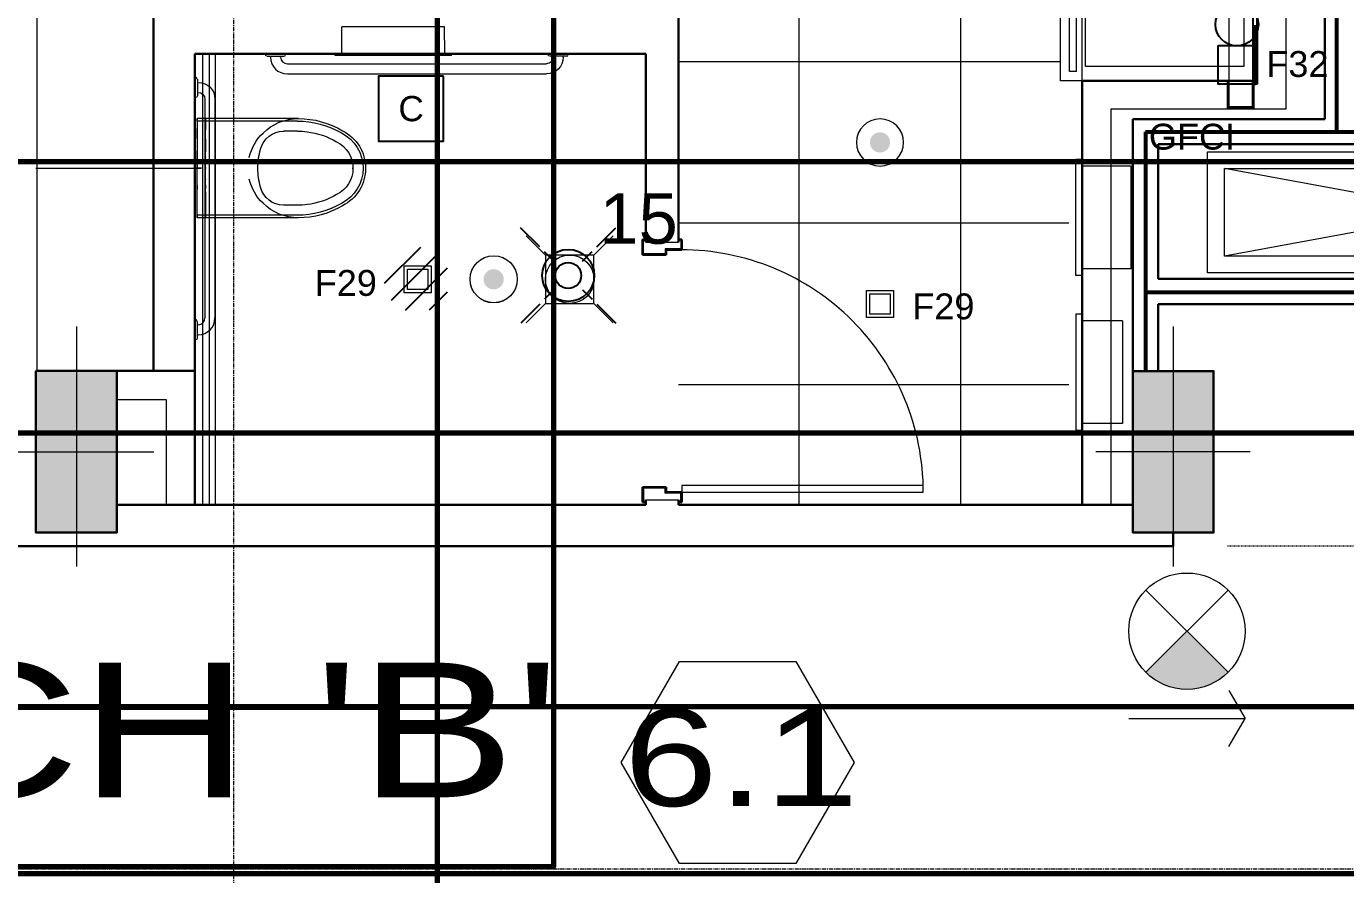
# Model space of a CAD drawing. Header units: inches. Extents: x -40190 to 0, y -3216 to 2257.
# Drawn here: x -28595.5 to -28399.5, y 666.3 to 792.3 of the extents above; entities that cross this region are included whole.
import ezdxf
from ezdxf.enums import TextEntityAlignment as Align

# ---------------------------------------------------------------- set-up
doc = ezdxf.new("R2010")
doc.units = ezdxf.units.IN
doc.header["$LTSCALE"] = 0.5
doc.header["$MEASUREMENT"] = 0
doc.linetypes.add('A113$0$CENTER', pattern=[2, 1.25, -0.25, 0.25, -0.25])
doc.linetypes.add('A113$0$HIDDEN2', pattern=[0.1875, 0.125, -0.0625])
for name, color, linetype in [('0 @ 48', 7, 'Continuous'), ('0 @ 96', 7, 'Continuous'), ('A113$0$A-ANNO-IDEN', 8, 'Continuous'), ('A113$0$A-ANNO-PATT-13-14', 8, 'Continuous'), ('A113$0$A-COLS-COLS13-14', 8, 'Continuous'), ('A113$0$A-DOOR', 8, 'Continuous'), ('A113$0$A-DOOR-FRAM', 8, 'Continuous'), ('A113$0$A-FLOR-OVHD', 8, 'A113$0$HIDDEN2'), ('A113$0$A-FLOR-PFIX', 8, 'Continuous'), ('A113$0$A-FLOR-SLAB', 8, 'Continuous'), ('A113$0$A-FLOR-SPCL', 8, 'Continuous'), ('A113$0$A-GRID-GRDP0-15', 8, 'Continuous'), ('A113$0$A-HVAC-RDFF', 8, 'Continuous'), ('A113$0$A-WALL-FIRE', 8, 'Continuous'), ('A113$0$A-WALL-FULL-INTR', 8, 'Continuous'), ('A113$0$Level 23', 8, 'Continuous'), ('A113$0$Level 25', 8, 'Continuous'), ('A113$0$Level 30', 8, 'Continuous'), ('A113$0$M-HVAC-Supp', 8, 'Continuous'), ('A613$0$A-ANNO-REVS-BULL', 8, 'Continuous'), ('A613$0$A-CLNG-AVDC', 8, 'Continuous'), ('A613$0$A-CLNG-LITE', 3, 'Continuous'), ('A613$0$A-CLNG-MECH-RTRN', 8, 'Continuous'), ('A613$0$A-CLNG-MECH-SUPP', 8, 'Continuous'), ('A613$0$A-CLNG-PATT', 8, 'Continuous'), ('A613$0$A-CLNG-SPNK', 8, 'Continuous'), ('A613$0$bc113 - Level 23', 8, 'Continuous'), ('A613$0$br613 - Level 36', 8, 'Continuous'), ('E-FIRE', 234, 'Continuous'), ('E-Lite', 53, 'Continuous'), ('E-Powr-Devc', 233, 'Continuous'), ('E-TEXT', 6, 'Continuous'), ('XREF', 7, 'Continuous')]:
    doc.layers.add(name, color=color, linetype=linetype)
doc.layers.add('E-Fire-Covr', color=240, linetype='Continuous', lineweight=70, plot=False)
doc.styles.add('A113$0$Arial', font='arial.ttf', dxfattribs={"height": 0.076839})
doc.styles.add('A613$0$style-Arial', font='arial.ttf')
doc.styles.add('M08', font='arial.ttf', dxfattribs={"height": 7.68})
doc.styles.add('MAMEP ANNO', font='arial.ttf', dxfattribs={"height": 0.101562})

# ---------------------------------------------------------------- blocks, each defined once
blk = doc.blocks.new('*U568')
at = {"layer": 'A113$0$A-FLOR-SPCL', "linetype": 'Continuous', "lineweight": 13}
for p, q in [((-1.81, 9.14), (-2.75, 9.14)), ((-2.75, -8.11), (-2.75, 9.14)), ((-1.81, -8.11), (-1.81, 9.14)), ((5.44, 8.14), (-1.81, 8.14)), ((-1.81, -8.11), (-2.75, -8.11))]:
    blk.add_line(p, q, dxfattribs=at)
blk = doc.blocks.new('*U567')
at = {"layer": 'A113$0$A-FLOR-SPCL', "linetype": 'Continuous', "lineweight": 13}
for q in [(3.53, 8.65), (-3.72, -6.6)]:
    blk.add_line((3.53, -6.6), q, dxfattribs=at)
blk.add_blockref('*U568', (-1.91, 0.51), dxfattribs=at)
blk = doc.blocks.new('A113$0$AFWALL_7')
at = {"layer": 'A113$0$A-FLOR-PFIX', "linetype": 'Continuous', "lineweight": 13}
for p, q in [((0, 7), (0, 7.38)), ((0, 7.38), (0, 5.92)), ((1.23, 7.38), (0, 7.38)), ((0, 7), (0, 0)), ((14.88, 7), (0, 7)), ((0, 5.64), (0, 5.92)), ((1.23, 3.52), (1.23, 7.38)), ((1.23, 7.38), (1.23, 5.73)), ((15.02, 7.38), (1.23, 7.38)), ((0, 5.1), (0, 5.64)), ((0, 4.4), (0, 5.1)), ((0, 4.4), (0, 3.11)), ((1.23, 5.48), (1.23, 5.73)), ((1.23, 4.99), (1.23, 5.48)), ((1.23, 4.35), (1.23, 4.99)), ((1.23, 4.35), (1.23, 3.07)), ((14.88, 5.5), (12.83, 5.5)), ((0, 3.11), (0, 2.92)), ((0, 2.92), (0, 2.74)), ((0, 2.74), (0, 2.59)), ((0, 1.85), (0, 2.59)), ((1.23, 3.28), (1.23, 3.52)), ((1.23, 2.6), (1.23, 3.28)), ((1.23, 3.07), (1.23, 2.84)), ((1.23, 2.84), (1.23, 2.63)), ((1.23, 2.63), (1.23, 2.45)), ((1.23, 1.62), (1.23, 2.6)), ((1.23, 1.75), (1.23, 2.45)), ((-0.64, 0), (0.57, 0)), ((0, 0.96), (0, 1.85)), ((0, 0), (0, 0.96)), ((0, -0.96), (0, 0)), ((0, -7), (0, 0)), ((0.64, 0), (0, 0)), ((1.23, 0.91), (1.23, 1.75)), ((1.23, 1.59), (1.23, 1.62)), ((1.23, 1.5), (1.23, 1.59)), ((1.23, 1.35), (1.23, 1.5)), ((1.23, 0.92), (1.23, 1.35)), ((1.23, 0.47), (1.23, 0.92)), ((1.23, 0), (1.23, 0.91)), ((1.23, 0), (1.23, 0.47)), ((1.23, -0.47), (1.23, 0)), ((1.29, 0), (1.23, 0)), ((1.23, -0.91), (1.23, 0)), ((7.67, 1.62), (7.66, 1.62)), ((7.66, 1.62), (7.71, 1.62)), ((7.76, 1.62), (7.67, 1.62)), ((8.95, 0), (8.94, 0)), ((8.94, 0), (9, 0)), ((9.05, 0), (8.95, 0)), ((9.14, 1.62), (9.21, 1.62)), ((22.99, 0), (23.05, 0)), ((23.05, 0), (23.09, 0)), ((23.12, 0), (23.13, 0)), ((0, -1.85), (0, -0.96)), ((0, -2.59), (0, -1.85)), ((1.23, -0.92), (1.23, -0.47)), ((1.23, -1.75), (1.23, -0.91)), ((1.23, -1.35), (1.23, -0.92)), ((1.23, -1.5), (1.23, -1.35)), ((1.23, -1.59), (1.23, -1.5)), ((1.23, -1.62), (1.23, -1.59)), ((1.23, -2.6), (1.23, -1.62)), ((1.23, -2.45), (1.23, -1.75)), ((9.14, -1.62), (9.21, -1.62)), ((23.09, 0), (23.12, 0)), ((0, -2.59), (0, -2.74)), ((0, -2.74), (0, -2.92)), ((0, -2.92), (0, -3.11)), ((0, -4.4), (0, -3.11)), ((1.23, -2.45), (1.23, -2.63)), ((1.23, -3.28), (1.23, -2.6)), ((1.23, -2.63), (1.23, -2.84)), ((1.23, -2.84), (1.23, -3.07)), ((1.23, -4.35), (1.23, -3.07)), ((1.23, -3.52), (1.23, -3.28)), ((1.23, -3.52), (1.23, -7.38)), ((0, -5.1), (0, -4.4)), ((0, -5.64), (0, -5.1)), ((0, -5.92), (0, -5.64)), ((1.23, -4.99), (1.23, -4.35)), ((1.23, -5.48), (1.23, -4.99)), ((1.23, -5.73), (1.23, -5.48)), ((1.23, -7.38), (1.23, -5.73)), ((14.88, -5.5), (12.83, -5.5)), ((0, -7.38), (0, -5.92)), ((0, -7), (0, -7.38)), ((14.88, -7), (0, -7)), ((1.23, -7.38), (0, -7.38)), ((15.02, -7.38), (1.23, -7.38))]:
    blk.add_line(p, q, dxfattribs=at)
at = {"layer": 'A113$0$A-FLOR-PFIX', "linetype": 'Continuous', "lineweight": 13, "extrusion": (0, 0, -1)}
for centre, radius, start, end in [((-15.04, -0.16), 7.54, 45.5539, 89.8573), ((-14.88, -6), 13, 89.9999, 120.1594), ((-14.88, -6), 13, 90, 120.1595), ((-14.95, -5.73), 13.11, 90.3147, 120.4286), ((-15.04, -0.16), 7.54, 13.7258, 45.5539), ((-12.81, 2), 3.5, 13.5658, 90.3559), ((-14.88, -6), 11.5, 90, 97.1455), ((-14.88, -6), 11.5, 97.1455, 120.3826), ((-18.75, 0), 4.38, 116.3429, 180), ((-18.75, 0), 5.88, 116.881, 180), ((-18.75, 0), 6.25, 116.9802, 180), ((-19, 0), 10, 360, 16.3854), ((-19, 0), 10, 343.6146, 360), ((-18.75, 0), 4.38, 180, 243.6571), ((-18.75, 0), 5.88, 180, 243.119), ((-18.75, 0), 6.25, 180, 243.0198), ((-15.04, 0.17), 7.54, 314.4461, 346.2742), ((-12.81, -2), 3.5, 269.6441, 346.4342), ((-14.88, 6), 11.5, 239.6174, 262.8545), ((-15.04, 0.17), 7.54, 270.1427, 314.4461), ((-14.88, 6), 13, 239.8405, 270), ((-14.88, 6), 13, 239.8406, 270.0001), ((-14.88, 6), 11.5, 262.8545, 270), ((-14.95, 5.73), 13.11, 239.5714, 269.6853)]:
    blk.add_arc(centre, radius, start, end, dxfattribs=at)
at = {"layer": 'A113$0$A-FLOR-PFIX', "linetype": 'Continuous', "lineweight": 13}
for p in [(0, 0), (1.23, 1.62), (1.23, 0), (1.23, -1.62)]:
    blk.add_point(p, dxfattribs=at)
blk = doc.blocks.new('*U576')
at = {"layer": 'A113$0$A-FLOR-SPCL', "linetype": 'Continuous', "lineweight": 13}
for p, q in [((-7.63, -0.5), (-7.63, 3.5)), ((7.62, 3.5), (-7.63, 3.5)), ((7.63, -0.5), (7.62, 3.5)), ((8.63, -0.5), (-8.63, -0.5)), ((-8.63, -0.75), (-8.63, -0.5)), ((8.63, -0.75), (-8.63, -0.75)), ((8.63, -0.75), (8.63, -0.5))]:
    blk.add_line(p, q, dxfattribs=at)
blk = doc.blocks.new('A113$0$GBPL02_4')
at = {"layer": 'A113$0$Level 30', "linetype": 'Continuous', "lineweight": 0}
for p, q in [((-1.5, -0.12), (-1.5, 0)), ((1.5, -0.12), (1.5, 0)), ((40.5, -0.12), (40.5, 0)), ((43.51, -0.12), (43.51, 0)), ((-1.25, -0.38), (1.25, -0.38)), ((-0.75, -0.5), (-0.75, -0.38)), ((0.75, -0.5), (0.75, -0.37)), ((1.75, -1.5), (40.25, -1.5)), ((43.25, -0.38), (40.75, -0.38)), ((41.26, -0.5), (41.25, -0.38)), ((42.75, -0.5), (42.75, -0.38)), ((1.75, -3), (40.25, -3))]:
    blk.add_line(p, q, dxfattribs=at)
at = {"layer": 'A113$0$Level 30', "linetype": 'Continuous', "lineweight": 0, "extrusion": (0, 0, -1)}
for centre, radius, start, end in [((1.25, -0.12), 0.25, 270, 360), ((-40.25, -0.5), 1, 180, 270), ((-40.25, -0.5), 2.5, 180, 270), ((-40.75, -0.12), 0.25, 270, 360)]:
    blk.add_arc(centre, radius, start, end, dxfattribs=at)
at = {"layer": 'A113$0$Level 30', "linetype": 'Continuous', "lineweight": 0}
for centre, radius, start, end in [((1.75, -0.5), 2.5, 180, 270), ((1.75, -0.5), 1, 180, 270), ((1.25, -0.12), 0.25, 270, 0), ((43.25, -0.12), 0.25, 270, 0)]:
    blk.add_arc(centre, radius, start, end, dxfattribs=at)
blk.add_point((0, 0), dxfattribs=at)
blk = doc.blocks.new('A113$0$GBPL01_2')
at = {"layer": 'A113$0$A-FLOR-SPCL', "linetype": 'Continuous', "lineweight": 0}
for p, q in [((0.12, 1.5), (0, 1.5)), ((0.38, 1.25), (0.38, -1.25)), ((0.5, 0.75), (0.38, 0.75)), ((0.12, -1.5), (0, -1.5)), ((0.5, -0.75), (0.38, -0.75)), ((1.5, -1.75), (1.5, -34.25)), ((3, -1.75), (3, -34.25)), ((0.12, -34.5), (0, -34.5)), ((0.38, -37.25), (0.38, -34.75)), ((0.5, -35.25), (0.38, -35.25)), ((0.5, -36.75), (0.38, -36.75)), ((0.13, -37.5), (0, -37.5))]:
    blk.add_line(p, q, dxfattribs=at)
for centre, radius, start, end in [((0.12, 1.25), 0.25, 0, 90), ((0.12, -34.75), 0.25, 0, 90), ((0.5, -34.25), 1, 270, 0), ((0.5, -34.25), 2.5, 270, 0)]:
    blk.add_arc(centre, radius, start, end, dxfattribs=at)
at = {"layer": 'A113$0$A-FLOR-SPCL', "linetype": 'Continuous', "lineweight": 0, "extrusion": (0, 0, -1)}
for centre, radius, start, end in [((-0.5, -1.75), 2.5, 90, 180), ((-0.12, -1.25), 0.25, 180, 270), ((-0.5, -1.75), 1, 90, 180), ((-0.12, -37.25), 0.25, 180, 270)]:
    blk.add_arc(centre, radius, start, end, dxfattribs=at)
at = {"layer": 'A113$0$A-FLOR-SPCL', "linetype": 'Continuous', "lineweight": 0}
blk.add_point((0, 0), dxfattribs=at)
blk = doc.blocks.new('A113$0$GBPL02_6')
at = {"layer": 'A113$0$A-FLOR-SPCL', "linetype": 'Continuous', "lineweight": 0}
for p, q in [((-1.5, -0.12), (-1.5, 0)), ((1.5, -0.12), (1.5, 0)), ((40.5, -0.12), (40.5, 0)), ((43.51, -0.12), (43.51, 0)), ((-1.25, -0.38), (1.25, -0.38)), ((-0.75, -0.5), (-0.75, -0.38)), ((0.75, -0.5), (0.75, -0.37)), ((1.75, -1.5), (40.25, -1.5)), ((43.25, -0.38), (40.75, -0.38)), ((41.26, -0.5), (41.25, -0.38)), ((42.75, -0.5), (42.75, -0.38)), ((1.75, -3), (40.25, -3))]:
    blk.add_line(p, q, dxfattribs=at)
at = {"layer": 'A113$0$A-FLOR-SPCL', "linetype": 'Continuous', "lineweight": 0, "extrusion": (0, 0, -1)}
for centre, radius, start, end in [((1.25, -0.12), 0.25, 270, 360), ((-40.25, -0.5), 1, 180, 270), ((-40.25, -0.5), 2.5, 180, 270), ((-40.75, -0.12), 0.25, 270, 360)]:
    blk.add_arc(centre, radius, start, end, dxfattribs=at)
at = {"layer": 'A113$0$A-FLOR-SPCL', "linetype": 'Continuous', "lineweight": 0}
for centre, radius, start, end in [((1.75, -0.5), 2.5, 180, 270), ((1.75, -0.5), 1, 180, 270), ((1.25, -0.12), 0.25, 270, 0), ((43.25, -0.12), 0.25, 270, 0)]:
    blk.add_arc(centre, radius, start, end, dxfattribs=at)
blk.add_point((0, 0), dxfattribs=at)
blk = doc.blocks.new('*U611')
at = {"layer": 'A113$0$A-FLOR-SPCL', "linetype": 'Continuous', "lineweight": 13}
for p, q in [((-1.81, 8.11), (-2.75, 8.11)), ((-2.75, 8.11), (-2.75, -9.14)), ((-1.81, 8.11), (-1.81, -9.14)), ((-1.81, -9.14), (-2.75, -9.14)), ((4.19, -8.14), (-1.81, -8.14))]:
    blk.add_line(p, q, dxfattribs=at)
blk = doc.blocks.new('*U610')
at = {"layer": 'A113$0$A-FLOR-SPCL', "linetype": 'Continuous', "lineweight": 13}
for q in [(-3.72, 6.6), (2.28, -8.65)]:
    blk.add_line((2.28, 6.6), q, dxfattribs=at)
blk.add_blockref('*U611', (-1.91, -0.51), dxfattribs=at)
blk = doc.blocks.new('A113')
at = {"layer": 'A113$0$A-ANNO-PATT-13-14', "lineweight": 30, "extrusion": (0, 0, -1)}
for points in [[(21810.3764, 717.1001, 4909.5523), (21798.3764, 717.1001, 4909.5523), (21810.3764, 741.1001, 4909.5523), (21798.3764, 741.1001, 4909.5523)], [(21647.3765, 717.095, 4909.5523), (21635.3765, 717.095, 4909.5523), (21647.3765, 741.095, 4909.5523), (21635.3765, 741.095, 4909.5523)]]:
    blk.add_solid(points, dxfattribs=at)
at = {"layer": 'A113$0$A-COLS-COLS13-14', "lineweight": 13}
for p, q in [((-21804.3764, 747.7277, -4909.5523), (-21804.3764, 712.0547, -4909.5523)), ((-21641.3765, 747.7277, -4909.5523), (-21641.3765, 712.0547, -4909.5523)), ((-21815.8307, 729.095, -4909.5523), (-21792.8737, 729.095, -4909.5523)), ((-21629.9307, 729.095, -4909.5523), (-21652.8876, 729.095, -4909.5523))]:
    blk.add_line(p, q, dxfattribs=at)
at = {"layer": 'A113$0$A-COLS-COLS13-14', "lineweight": 30}
for points in [[(-21810.3764, 741.1001, -4909.5523), (-21798.3764, 741.1001, -4909.5523), (-21798.3764, 717.1001, -4909.5523), (-21810.3764, 717.1001, -4909.5523)], [(-21647.3765, 741.095, -4909.5523), (-21635.3765, 741.095, -4909.5523), (-21635.3765, 717.095, -4909.5523), (-21647.3765, 717.095, -4909.5523)]]:
    blk.add_3dface(points, dxfattribs=at)
at = {"layer": 'A113$0$A-DOOR', "lineweight": 13}
for p, q in [((-21678.5328, 724.1002, 1992.7541), (-21714.3993, 724.1002, 1992.7541)), ((-21714.3993, 724.1002, 1992.7541), (-21714.3993, 723.1012, 1992.7541)), ((-21678.5198, 723.166, 1992.7541), (-21678.5198, 724.1002, 1992.7541)), ((-21714.3993, 723.1012, 1992.7541), (-21678.5198, 723.1012, 1992.7541))]:
    blk.add_line(p, q, dxfattribs=at)
blk.add_arc((-21714.4899, 723.1337, 1992.7541), 35.9701, 359.948152, 1.539644, dxfattribs=at)
at = {"layer": 'A113$0$A-DOOR-FRAM', "lineweight": 30}
for p, q in [((-21720.2506, 758.3638, 1992.7541), (-21720.2506, 760.6153, 1992.7541)), ((-21720.2506, 760.6153, 1992.7541), (-21719.8756, 760.6153, 1992.7541)), ((-21714.3993, 759.1143, 1992.7541), (-21716.7511, 759.1143, 1992.7541)), ((-21716.7511, 759.1143, 1992.7541), (-21716.7511, 758.3638, 1992.7541)), ((-21714.3993, 760.6153, 1992.7541), (-21714.7743, 760.6153, 1992.7541)), ((-21714.3993, 760.6153, 1992.7541), (-21714.3993, 759.1143, 1992.7541)), ((-21716.7511, 758.3638, 1992.7541), (-21720.2506, 758.3638, 1992.7541)), ((-21720.2506, 723.8517, 1992.7541), (-21720.2506, 721.6002, 1992.7541)), ((-21716.7511, 723.8517, 1992.7541), (-21720.2506, 723.8517, 1992.7541)), ((-21716.7511, 723.1012, 1992.7541), (-21716.7511, 723.8517, 1992.7541)), ((-21720.2506, 721.6002, 1992.7541), (-21719.8756, 721.6002, 1992.7541)), ((-21714.3993, 723.1012, 1992.7541), (-21716.7511, 723.1012, 1992.7541)), ((-21714.3993, 721.6002, 1992.7541), (-21714.7743, 721.6002, 1992.7541)), ((-21714.3993, 721.6002, 1992.7541), (-21714.3993, 723.1012, 1992.7541))]:
    blk.add_line(p, q, dxfattribs=at)
at = {"layer": 'A113$0$A-DOOR-FRAM', "lineweight": 13}
for p, q in [((-21720.1005, 758.5139, 1992.7541), (-21720.1005, 760.4652, 1992.7541)), ((-21720.1005, 760.4652, 1992.7541), (-21719.8756, 760.4652, 1992.7541)), ((-21719.8756, 760.4652, 1992.7541), (-21719.8756, 760.6153, 1992.7541)), ((-21714.5493, 759.2644, 1992.7541), (-21716.9012, 759.2644, 1992.7541)), ((-21716.9012, 759.2644, 1992.7541), (-21716.9012, 758.5139, 1992.7541)), ((-21714.7743, 760.6153, 1992.7541), (-21714.7743, 760.4652, 1992.7541)), ((-21714.5493, 760.4652, 1992.7541), (-21714.7743, 760.4652, 1992.7541)), ((-21714.5493, 760.4652, 1992.7541), (-21714.5493, 759.2644, 1992.7541)), ((-21716.9012, 758.5139, 1992.7541), (-21720.1005, 758.5139, 1992.7541)), ((-21716.9012, 723.7016, 1992.7541), (-21720.1005, 723.7016, 1992.7541)), ((-21720.1005, 723.7016, 1992.7541), (-21720.1005, 721.7503, 1992.7541)), ((-21716.9012, 722.9511, 1992.7541), (-21716.9012, 723.7016, 1992.7541)), ((-21720.1005, 721.7503, 1992.7541), (-21719.8756, 721.7503, 1992.7541)), ((-21719.8756, 721.7503, 1992.7541), (-21719.8756, 721.6002, 1992.7541)), ((-21714.5494, 722.9511, 1992.7541), (-21716.9012, 722.9511, 1992.7541)), ((-21714.7743, 721.6002, 1992.7541), (-21714.7743, 721.7503, 1992.7541)), ((-21714.5494, 721.7503, 1992.7541), (-21714.7743, 721.7503, 1992.7541)), ((-21714.5494, 721.7503, 1992.7541), (-21714.5494, 722.9511, 1992.7541))]:
    blk.add_line(p, q, dxfattribs=at)
at = {"layer": 'A113$0$A-FLOR-OVHD', "lineweight": 13}
blk.add_line((-21515.6076, 715.1001, 1992.7541), (-21633.3765, 715.1001, 1992.7541), dxfattribs=at)
at = {"layer": 'A113$0$A-FLOR-PFIX', "lineweight": 0}
blk.add_line((-21810.4073, 771.2252, 1992.7541), (-21786.7736, 771.2252, 1992.7541), dxfattribs=at)
at = {"layer": 'A113$0$A-FLOR-SLAB', "lineweight": 0}
blk.add_3dface([(-21636.2736, 773.6574, 1992.7541), (-21560.2736, 773.6574, 1992.7541), (-21560.2736, 755.6574, 1992.7541), (-21636.2736, 755.6574, 1992.7541)], dxfattribs=at)
at = {"layer": 'A113$0$A-GRID-GRDP0-15', "linetype": 'A113$0$CENTER', "lineweight": 0}
for p, q in [((-21781.0236, 2113.2362), (-21781.0236, -676.9042)), ((-23884.5631, 667.1574), (-20368.7317, 667.1574))]:
    blk.add_line(p, q, dxfattribs=at)
at = {"layer": 'A113$0$A-HVAC-RDFF', "lineweight": 0}
for p, q in [((-21562.7736, 758.1574, 1992.7541), (-21633.7736, 771.1574, 1992.7541)), ((-21562.7736, 771.1574, 1992.7541), (-21633.7736, 758.1574, 1992.7541))]:
    blk.add_line(p, q, dxfattribs=at)
at = {"layer": 'A113$0$A-WALL-FIRE', "lineweight": 53}
for p, q in [((-21617.1172, 862.6493, 1992.7541), (-21617.1171, 776.6493, 1992.7541)), ((-21645.4998, 776.6493, 1992.7541), (-21645.5015, 741.0949, 1992.7541)), ((-21645.4998, 776.6493, 1992.7541), (-21537.3568, 776.6493, 1992.7541)), ((-21537.3568, 752.7746, 1992.7541), (-21645.5009, 752.7746, 1992.7541))]:
    blk.add_line(p, q, dxfattribs=at)
at = {"layer": 'A113$0$A-WALL-FULL-INTR', "lineweight": 30}
for p, q in [((-21618.8665, 936.2811, 1992.7541), (-21618.8665, 778.5243, 1992.7541)), ((-21792.8986, 914.2191, 1992.7541), (-21792.8985, 741.1001, 1992.7541)), ((-21628.8985, 892.6773, 1992.7541), (-21628.8987, 783.7729, 1992.7541)), ((-21714.8986, 760.2403, 1992.7541), (-21714.8992, 793.85, 1992.7541)), ((-21786.7741, 788.225, 1992.7541), (-21719.7736, 788.225, 1992.7541)), ((-21786.7736, 788.2252, 1992.7541), (-21786.7735, 721.2252, 1992.7541)), ((-21719.7736, 760.3399, 1992.7541), (-21719.7736, 788.2252, 1992.7541)), ((-21719.7736, 760.2403, 1992.7541), (-21719.7736, 788.2252, 1992.7541)), ((-21654.8984, 784.2251, 1992.7541), (-21654.8983, 721.2251, 1992.7541)), ((-21654.8984, 784.2251, 1992.7541), (-21629.4835, 784.2251, 1992.7541)), ((-21647.3747, 778.5243, 1992.7541), (-21647.3765, 741.095, 1992.7541)), ((-21647.3747, 778.5243, 1992.7541), (-21618.8665, 778.5243, 1992.7541)), ((-21643.6249, 774.7743, 1992.7541), (-21643.6258, 754.7746, 1992.7541)), ((-21643.6249, 774.7743, 1992.7541), (-21559.1068, 774.7743, 1992.7541)), ((-21559.1077, 754.7746, 1992.7541), (-21643.6258, 754.7746, 1992.7541)), ((-21643.626, 751.0248, 1992.7541), (-21643.6265, 741.0948, 1992.7541)), ((-21643.626, 751.0248, 1992.7541), (-21494.2629, 751.0245, 1992.7541)), ((-21798.3764, 741.1001, 1992.7541), (-21786.7735, 741.1001, 1992.7541)), ((-21719.7736, 721.2252, 1992.7541), (-21719.7736, 721.9752, 1992.7541)), ((-21719.7736, 721.2252, 1992.7541), (-21719.7736, 721.8755, 1992.7541)), ((-21714.8986, 721.2251, 1992.7541), (-21714.8986, 721.9752, 1992.7541)), ((-21714.8986, 721.2252, 1992.7541), (-21714.8986, 721.8755, 1992.7541)), ((-21798.3764, 721.2251, 1992.7541), (-21719.7736, 721.2252, 1992.7541)), ((-21721.0039, 721.2251, 1992.7541), (-21719.7736, 721.2251, 1992.7541)), ((-21714.8986, 721.2251, 1992.7541), (-21647.3765, 721.2251, 1992.7541)), ((-21641.3765, 715.1001, 1992.7541), (-21641.3765, 717.095, 1992.7541)), ((-21890.9929, 715.1001, 1992.7541), (-21641.3765, 715.1001, 1992.7541)), ((-21798.3764, 715.1001, 1992.7541), (-21823.3683, 715.1001, 1992.7541))]:
    blk.add_line(p, q, dxfattribs=at)
at = {"layer": 'A113$0$A-WALL-FULL-INTR', "lineweight": 0}
for p, q in [((-21810.2654, 832.85, 1992.7541), (-21810.2629, 741.1001, 1992.7541)), ((-21719.7736, 760.2403, 1992.7541), (-21714.8986, 760.2403, 1992.7541)), ((-21719.7736, 721.9752, 1992.7541), (-21714.8986, 721.9752, 1992.7541))]:
    blk.add_line(p, q, dxfattribs=at)
at = {"layer": 'A113$0$A-WALL-FULL-INTR', "lineweight": 0, "elevation": 1992.7541, "flags": 128}
for points in [[(-21624.6487, 936.2811), (-21624.6487, 925.7813), (-21650.6486, 925.7813), (-21650.6485, 896.4751), (-21624.6485, 896.4751), (-21624.6486, 779.9751), (-21650.6484, 779.9751), (-21650.6483, 721.2251)], [(-21798.3764, 736.8501), (-21791.0235, 736.8501), (-21791.0235, 721.2252)]]:
    blk.add_lwpolyline(points, dxfattribs=at)
at = {"layer": 'A113$0$Level 23', "lineweight": 40}
for p, q in [((-21629.0853, 792.259, 173.7684), (-21629.3978, 792.259, 173.7684)), ((-21629.3978, 792.259, 173.7684), (-21629.3978, 783.7729, 173.7684)), ((-21629.0853, 783.7729, 173.7684), (-21629.0853, 792.259, 173.7684)), ((-21629.3978, 783.7729, 173.7684), (-21629.0853, 783.7729, 173.7684))]:
    blk.add_line(p, q, dxfattribs=at)
at = {"layer": 'A113$0$Level 23', "lineweight": 40, "elevation": 1992.7541, "flags": 128}
blk.add_lwpolyline([(-21629.4835, 784.2251), (-21629.4835, 780.2251), (-21633.2335, 780.2251), (-21633.2335, 784.2251)], dxfattribs=at)
at = {"layer": 'A113$0$Level 25', "lineweight": 13}
blk.add_line((-21714.3993, 724.1002, 1992.7541), (-21714.3993, 723.1012, 1992.7541), dxfattribs=at)
at = {"layer": 'A113$0$Level 25', "lineweight": 0}
blk.add_arc((-21714.4899, 723.1337, 1992.7541), 35.9701, 359.948539, 90.051461, dxfattribs=at)
at = {"layer": 'A113$0$Level 30', "lineweight": 13}
blk.add_3dface([(-21630.8983, 786.35, 1992.7541), (-21654.4019, 786.35, 1992.7541), (-21654.4017, 890.1002, 1992.7541), (-21630.8982, 890.1002, 1992.7541)], dxfattribs=at)
at = {"layer": 'A113$0$M-HVAC-Supp', "lineweight": 13, "ltscale": 5.29435e-09}
blk.add_3dface([(-21633.7736, 771.1574, 1992.7541), (-21562.7736, 771.1574, 1992.7541), (-21562.7736, 758.1574, 1992.7541), (-21633.7736, 758.1574, 1992.7541)], dxfattribs=at)
at = {"layer": 'A113$0$A-FLOR-PFIX', "lineweight": 13}
blk.add_blockref('A113$0$AFWALL_7', (-21786.399, 771.225, 1992.7541), dxfattribs=at)
at = {"layer": 'A113$0$A-FLOR-SPCL', "lineweight": 13}
for name, p in [('*U576', (-21757.2732, 788.7255, 1992.7541)), ('*U567', (-21651.1795, 762.878, 1992.7541)), ('*U610', (-21651.1797, 741.9334, 1992.7541))]:
    blk.add_blockref(name, p, dxfattribs=at)
at = {"layer": 'A113$0$A-FLOR-SPCL', "lineweight": 0}
for name, p in [('A113$0$GBPL02_6', (-21774.7732, 788.225, 1992.7541)), ('A113$0$GBPL01_2', (-21786.7732, 783.225, 1992.7541))]:
    blk.add_blockref(name, p, dxfattribs=at)
at = {"layer": 'A113$0$Level 30', "lineweight": 0}
blk.add_blockref('A113$0$GBPL02_4', (-21774.7732, 788.225, 1992.7541), dxfattribs=at)
at = {"layer": 'A113$0$A-ANNO-IDEN', "lineweight": 13, "style": 'A113$0$Arial', "width": 1.246875}
blk.add_text("MECH 'B'", height=20, dxfattribs=at).set_placement((-21881.2765, 677.7751))
blk = doc.blocks.new('*U966')
at = {"layer": 'A613$0$A-CLNG-LITE', "linetype": 'Continuous', "lineweight": 0}
h = blk.add_hatch(color=256, dxfattribs=at)
edge = h.paths.add_edge_path()
edge.add_arc((0, 0), 1.5, 0, 360)
blk.add_circle((0, 0), 3.5, dxfattribs=at)
blk = doc.blocks.new('*U967')
at = {"layer": 'A613$0$A-CLNG-LITE', "linetype": 'Continuous', "lineweight": 0}
for p, q in [((-3.6, 3.6), (-6.46, 6.46)), ((3.6, 3.6), (6.46, 6.46)), ((-3.6, -3.6), (-6.46, -6.46)), ((3.6, -3.6), (6.46, -6.46))]:
    blk.add_line(p, q, dxfattribs=at)
blk.add_circle((0, 0), 3.6, dxfattribs=at)
blk.add_3dface([(3.6, 3.6), (-3.6, 3.6), (-3.6, -3.6), (3.6, -3.6)], dxfattribs=at)
blk = doc.blocks.new('*U968')
at = {"layer": 'A613$0$A-CLNG-AVDC', "linetype": 'Continuous', "lineweight": 0}
for p, q in [((-3.6, 3.6), (-6.46, 6.46)), ((3.6, 3.6), (6.46, 6.46)), ((-3.6, -3.6), (-6.46, -6.46)), ((3.6, -3.6), (6.46, -6.46))]:
    blk.add_line(p, q, dxfattribs=at)
blk.add_circle((0, 0), 3.6, dxfattribs=at)
blk.add_3dface([(3.6, 3.6), (-3.6, 3.6), (-3.6, -3.6), (3.6, -3.6)], dxfattribs=at)
blk = doc.blocks.new('*U969')
at = {"layer": 'A613$0$A-CLNG-LITE', "linetype": 'Continuous', "lineweight": 0, "extrusion": (0, 0, -1)}
h = blk.add_hatch(color=256, dxfattribs=at)
edge = h.paths.add_edge_path()
edge.add_arc((0, 0), 1.5, 0, 360)
blk.add_circle((0, 0), 3.5, dxfattribs=at)
blk = doc.blocks.new('*U985')
at = {"layer": 'A613$0$br613 - Level 36', "linetype": 'Continuous', "lineweight": 30, "extrusion": (0, 0, -1)}
blk.add_hatch(color=256, dxfattribs=at).paths.add_polyline_path([(-0.09, -4.39), (-0.82, -4.35), (-1.56, -4.25), (-2, -4.15), (-2.75, -3.94), (-3.48, -3.65), (-4.26, -3.26), (-5.07, -2.74), (-5.62, -2.31), (-6.11, -1.86), (0, 4.25), (6.11, -1.86), (5.88, -2.08), (5.63, -2.3), (5.32, -2.55), (5.01, -2.78), (4.68, -3.01), (4.4, -3.18), (4.1, -3.35), (3.78, -3.52), (3.27, -3.74), (2.62, -3.98), (2.18, -4.11), (1.79, -4.2), (1.21, -4.3), (0.54, -4.37)])
at = {"layer": 'A613$0$br613 - Level 36', "linetype": 'Continuous', "lineweight": 13}
for p, q in [((6.11, -1.86), (-6.11, 10.36)), ((6.11, 10.36), (-6.11, -1.86)), ((6.24, -4.58), (8.64, -8.74)), ((-8.64, -8.74), (8.64, -8.74)), ((6.24, -12.89), (8.64, -8.74))]:
    blk.add_line(p, q, dxfattribs=at)
blk.add_circle((0, 4.25), 8.64, dxfattribs=at)
blk = doc.blocks.new('*U988')
at = {"layer": 'A613$0$A-CLNG-LITE', "linetype": 'Continuous', "lineweight": 0}
for points in [[(-2, 2), (2, 2), (2, -2), (-2, -2)], [(-1.5, 1.5), (1.5, 1.5), (1.5, -1.5), (-1.5, -1.5)]]:
    blk.add_3dface(points, dxfattribs=at)
blk = doc.blocks.new('*U990')
at = {"layer": 'A613$0$A-CLNG-MECH-SUPP', "linetype": 'Continuous', "lineweight": 0}
for p, q in [((1.62, 54.03), (-1.63, 54.03)), ((-1.63, -53.97), (-1.63, 54.03)), ((1.62, -54.03), (1.62, 54.03)), ((0.75, 52.66), (-0.25, 52.66)), ((-0.25, -52.59), (-0.25, 52.66)), ((0.75, -52.59), (0.75, 52.66)), ((0.75, -52.59), (-0.25, -52.59)), ((1.62, -53.97), (-1.63, -53.97))]:
    blk.add_line(p, q, dxfattribs=at)
blk = doc.blocks.new('A613')
at = {"layer": 'A613$0$A-CLNG-SPNK', "lineweight": 0}
h = blk.add_hatch(color=256, dxfattribs=at)
edge = h.paths.add_edge_path()
edge.add_arc((-21742.36, 754.73), 1.5, 0, 360)
at = {"layer": 'A613$0$A-ANNO-REVS-BULL', "lineweight": 13, "elevation": 0.01, "flags": 128}
blk.add_lwpolyline([(-21714.76, 697.93), (-21697.44, 697.93), (-21688.78, 682.93), (-21697.44, 667.93), (-21714.76, 667.93), (-21723.42, 682.93), (-21714.76, 697.93)], close=True, dxfattribs=at)
at = {"layer": 'A613$0$A-CLNG-LITE', "lineweight": 0}
for p, q in [((-21633.11, 892.23, 2679.43), (-21633.11, 783.4, 2679.43)), ((-21629.61, 887.16, 2679.43), (-21629.61, 783.4, 2679.43))]:
    blk.add_line(p, q, dxfattribs=at)
at = {"layer": 'A613$0$A-CLNG-MECH-RTRN', "lineweight": 0}
for p, q in [((-21785.65, 788.23, 2679.43), (-21785.65, 721.23, 2679.43)), ((-21784.66, 788.23, 2679.43), (-21784.66, 721.23, 2679.43))]:
    blk.add_line(p, q, dxfattribs=at)
at = {"layer": 'A613$0$A-CLNG-MECH-RTRN', "lineweight": 13}
blk.add_line((-21783.77, 788.23, 2679.43), (-21783.77, 721.23, 2679.43), dxfattribs=at)
at = {"layer": 'A613$0$A-CLNG-MECH-SUPP', "lineweight": 0}
blk.add_line((-21629.48, 887.16, 2679.43), (-21629.48, 784.45, 2679.43), dxfattribs=at)
at = {"layer": 'A613$0$A-CLNG-PATT', "lineweight": 0}
for p, q in [((-21696.96, 721.23, 2679.43), (-21696.96, 996, 2679.43)), ((-21672.96, 721.23, 2679.43), (-21672.96, 996, 2679.43)), ((-21654.9, 746.28, 2679.43), (-21654.9, 892.23, 2679.43)), ((-21658.15, 787.05, 2679.43), (-21714.9, 787.05, 2679.43)), ((-21656.9, 763.05, 2679.43), (-21714.9, 763.05, 2679.43)), ((-21656.9, 739.05, 2679.43), (-21714.9, 739.05, 2679.43))]:
    blk.add_line(p, q, dxfattribs=at)
at = {"layer": 'A613$0$A-CLNG-SPNK', "lineweight": 0}
blk.add_circle((-21742.36, 754.73, 2679.43), 3.5, dxfattribs=at)
at = {"layer": 'A613$0$bc113 - Level 23', "lineweight": 40}
for p, q in [((-21629.09, 792.26, 729.31), (-21629.4, 792.26, 729.31)), ((-21629.4, 792.26, 729.31), (-21629.4, 783.77, 729.31)), ((-21629.09, 783.77, 729.31), (-21629.09, 792.26, 729.31)), ((-21629.4, 783.77, 729.31), (-21629.09, 783.77, 729.31))]:
    blk.add_line(p, q, dxfattribs=at)
at = {"layer": 'A613$0$bc113 - Level 23', "lineweight": 40, "elevation": 2548.3, "flags": 128}
blk.add_lwpolyline([(-21629.48, 784.23), (-21629.48, 780.23), (-21633.23, 780.23), (-21633.23, 784.23)], dxfattribs=at)
at = {"layer": 'A613$0$A-CLNG-AVDC', "lineweight": 0}
blk.add_blockref('*U968', (-21731.06, 754.73, 2679.43), dxfattribs=at)
at = {"layer": 'A613$0$A-CLNG-LITE', "lineweight": 0}
for name, p in [('*U969', (-21684.95, 775.05, 2679.43)), ('*U967', (-21731.06, 754.73, 2679.43)), ('*U988', (-21753.65, 754.73, 2679.43)), ('*U966', (-21742.36, 754.72, 2679.43)), ('*U988', (-21684.95, 751.05, 2679.43))]:
    blk.add_blockref(name, p, dxfattribs=at)
at = {"layer": 'A613$0$A-CLNG-MECH-SUPP', "lineweight": 0}
blk.add_blockref('*U990', (-21656.52, 838.19, 2679.43), dxfattribs=at)
at = {"layer": 'A613$0$br613 - Level 36', "lineweight": 13}
blk.add_blockref('*U985', (-21639.34, 698.2, 2679.43), dxfattribs=at)
at = {"layer": 'A613$0$A-ANNO-REVS-BULL', "lineweight": 13, "style": 'A613$0$style-Arial', "width": 1.246876}
blk.add_text('6.1', height=14.4, dxfattribs=at).set_placement((-21705.59, 683.68, 0.01), align=Align.MIDDLE_CENTER)
blk = doc.blocks.new('FA-StrobeSymbol-Anno')
at = {"color": 0, "linetype": 'ByBlock'}
for p, q in [((-0.0442, 0.0442), (-0.0737, 0.0736)), ((0.0442, 0.0442), (0.0736, 0.0737)), ((-0.0442, -0.0442), (-0.0736, -0.0737)), ((0.0442, -0.0442), (0.0737, -0.0736))]:
    blk.add_line(p, q, dxfattribs=at)
blk.add_circle((0, 0), 0.0403, dxfattribs=at)
blk = doc.blocks.new('*U1236')
at = {"layer": '0 @ 48', "color": 0, "linetype": 'ByBlock', "xscale": 48, "yscale": 48, "zscale": 48}
blk.add_blockref('FA-StrobeSymbol-Anno', (0, 0), dxfattribs=at)
at = {"layer": '0 @ 96', "color": 0, "linetype": 'ByBlock', "xscale": 96, "yscale": 96, "zscale": 96}
blk.add_blockref('FA-StrobeSymbol-Anno', (0, 0), dxfattribs=at)
blk = doc.blocks.new('*U285')
at = {"layer": 'E-Fire-Covr'}
blk.add_lwpolyline([(7.32, 120), (120, 120), (120, -120), (-120, -120), (-120, 120), (-6.6, 120)], dxfattribs=at)
blk.add_blockref('*U1236', (0, 0))
at = {"color": 6, "style": 'MAMEP ANNO'}
blk.add_text('15', height=7.5, dxfattribs=at).set_placement((4.63, 4.71))
blk = doc.blocks.new('*U288')
at = {"layer": 'E-Fire-Covr'}
blk.add_lwpolyline([(7.24, 184), (180, 184), (180, -176), (-180, -176), (-180, 184), (-7.3, 184)], dxfattribs=at)
blk = doc.blocks.new('*U289')
at = {"layer": 'E-Fire-Covr'}
blk.add_lwpolyline([(7.24, 184), (180, 184), (180, -176), (-180, -176), (-180, 184), (-7.3, 184)], dxfattribs=at)
blk = doc.blocks.new('Call For Aid')
at = {"color": 0, "linetype": 'ByBlock'}
blk.add_lwpolyline([(-23582.73, 708.38), (-23592.39, 708.38), (-23592.39, 698.72), (-23582.73, 698.72)], close=True, dxfattribs=at)
at = {"color": 6, "style": 'MAMEP ANNO'}
blk.add_text('C', height=3.75, dxfattribs=at).set_placement((-23587.56, 703.55), align=Align.MIDDLE)

msp = doc.modelspace()

# ---------------------------------------------------------------- hatches: boundary and pattern name
h = msp.add_hatch()
h.set_pattern_fill('ANSI31', color=1, scale=20)
h.set_pattern_definition([(45, (154.2198, -145.3283), (-1.76776695, 1.76776695), [])])
edge = h.paths.add_edge_path()
edge.add_arc((-28537.45, 754.67), 4.85, 0, 360)

# ---------------------------------------------------------------- linework, layer by layer
at = {"layer": 'E-Lite'}
msp.add_lwpolyline([(-28418.4, 789.45), (-28412.65, 789.45), (-28412.65, 783.7), (-28418.4, 783.7)], close=True, dxfattribs=at)
msp.add_circle((-28415.63, 792.59, 0.01), 3.19, dxfattribs=at)

# ---------------------------------------------------------------- block references
at = {"layer": 'E-FIRE'}
for name, p in [('*U289', (-28697.16, 843.42)), ('*U288', (-28469.1, 842.42)), ('*U285', (-28514.99, 892.19)), ('*U285', (-28514.99, 851.87)), ('*U285', (-28654.46, 811.12)), ('*U285', (-28514.99, 811.19)), ('*U285', (-28654.46, 755.18)), ('*U285', (-28514.99, 755.29))]:
    msp.add_blockref(name, p, dxfattribs=at)
at = {"layer": 'E-Powr-Devc'}
msp.add_blockref('Call For Aid', (-4950.78, 76.53), dxfattribs=at)
at = {"layer": 'XREF'}
for name in ['A113', 'A613']:
    msp.add_blockref(name, (-6783.71, 0), dxfattribs=at)

# ---------------------------------------------------------------- texts
at = {"layer": 'E-TEXT', "style": 'M08'}
for s, p in [('F32', (-28411.26, 784.78, -0.01)), ('GFCI', (-28428.71, 773.99, 0)), ('F29', (-28552.67, 752.26, 0)), ('F29', (-28463.87, 748.78, 0))]:
    msp.add_text(s, height=3.84, dxfattribs=at).set_placement(p)

doc.saveas('drawing.dxf')
